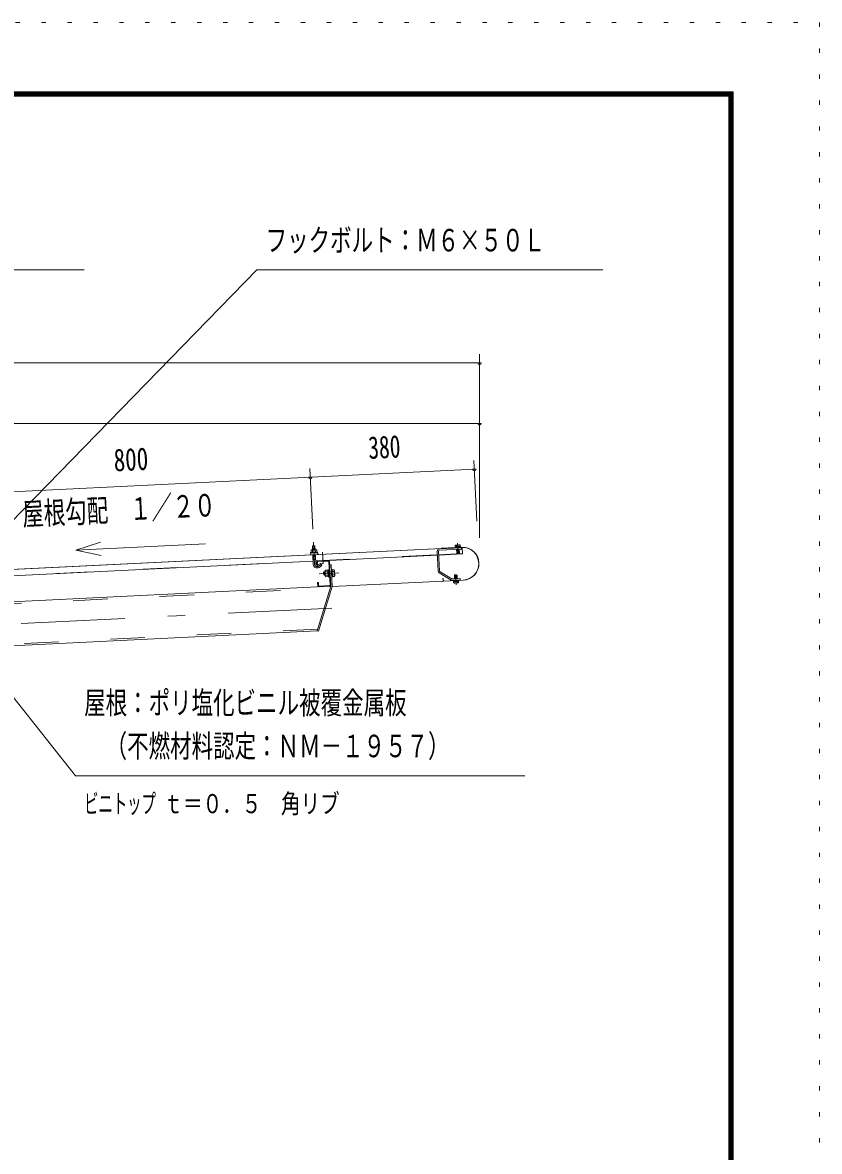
# Model space of a CAD drawing. Units: millimetres, scale not verified. Extents: x -35377 to 35394, y -16800 to 16800.
# Drawn here: x 28018 to 35394, y 6356 to 16800 of the extents above; entities that cross this region are included whole.
import ezdxf
from ezdxf.enums import TextEntityAlignment as Align

# ---------------------------------------------------------------- set-up
doc = ezdxf.new("R2010")
doc.units = ezdxf.units.MM
doc.header["$LTSCALE"] = 80
for name, pattern in [('USER2', [10, 4, -6]), ('USER3', [24, 12, -5, 2, -5]), ('USER4', [3, 0.5, -2.5])]:
    doc.linetypes.add(name, pattern=pattern)
for name, color, linetype, lineweight in [('0-6_2-02BOLD', 7, 'Continuous', 18), ('0-7_2-12HIDDEN', 3, 'USER2', 18), ('0-8_2-22CENTER', 3, 'USER3', 18), ('0-9_2-42THIN', 4, 'Continuous', 18), ('0-A_2-52DIM', 3, 'Continuous', 18), ('0-C_F-F1PAPER', 5, 'Continuous', 18), ('0-D_F-E_J_ADD', 5, 'USER4', 18)]:
    doc.layers.add(name, color=color, linetype=linetype, lineweight=lineweight)
doc.styles.add('ＭＳ ゴシック', font='')
doc.styles.get('ＭＳ ゴシック').set_extended_font_data('MS Gothic')

msp = doc.modelspace()

# ---------------------------------------------------------------- linework, layer by layer
at = {"layer": '0-6_2-02BOLD'}
for p, q in [((24045.02, 11549.19), (32087.37, 11942.53)), ((30701.01, 11956.98), (30702.72, 11921.77)), ((30701.84, 11919.71), (30702.85, 11899.25)), ((30728.78, 11900.51), (30727.79, 11920.98)), ((31865.78, 11724.15), (31856.77, 11908.42)), ((31869.56, 11909.05), (31878.57, 11724.77)), ((32035.38, 11950.4), (32034.71, 11964.37)), ((32058.46, 11951.51), (32057.78, 11965.48)), ((27535.64, 11661.85), (30707.84, 11816.99)), ((30705.02, 11874.93), (30709.33, 11786.78)), ((30707.14, 11831.83), (30731.1, 11833.01)), ((30733.31, 11787.95), (30729, 11876.1)), ((30731.83, 11818.17), (31858.49, 11873.27)), ((30847.19, 11817.4), (30752.91, 11812.78)), ((30853.9, 11811.32), (30864.39, 11597.17)), ((30871.39, 11584.71), (30860.3, 11811.64)), ((30810.03, 11717.87), (30811.58, 11685.91)), ((30843.29, 11733.54), (30820.09, 11732.4)), ((30844.02, 11718.54), (30820.83, 11717.41)), ((30844.36, 11711.54), (30852.75, 11703.94)), ((30853.14, 11695.95), (30844.75, 11703.55)), ((30903.16, 11721.43), (30883.98, 11720.5)), ((31984.67, 11642.64), (31875.49, 11707.96)), ((31882.06, 11718.94), (31991.24, 11653.63)), ((30822.3, 11687.42), (30845.48, 11688.55)), ((30846.29, 11672.39), (30854.28, 11672.78)), ((30854.4, 11669.98), (30860.8, 11670.28)), ((31911.81, 11633.18), (30883.05, 11582.84)), ((30885.44, 11690.51), (30904.63, 11691.45)), ((32096.86, 11642.23), (31916.27, 11633.4)), ((31916.38, 11631.4), (32096.96, 11640.23)), ((32039.85, 11687.09), (32015.88, 11685.94)), ((32019.69, 11616.06), (32019.01, 11630.03)), ((32042.08, 11631.13), (32042.75, 11617.16)), ((30871.38, 11584.71), (27687.99, 11429.01)), ((30743.51, 11171.56), (30871.39, 11584.69)), ((30858.29, 11590.47), (30764.02, 11585.87)), ((24199.24, 10851.5), (30743.5, 11171.56))]:
    msp.add_line(p, q, dxfattribs=at)
for points in [[(31871.27, 11873.89), (32090.21, 11884.6), (32087.28, 11944.53), (24044.93, 11551.19)], [(30689.87, 11898.61), (30688.87, 11919.08), (30692.25, 11921.25), (30737.2, 11923.46), (30740.77, 11921.62), (30741.78, 11901.15)], [(30726.7, 11922.94), (30724.98, 11958.15), (30722.88, 11960.05), (30702.91, 11959.08), (30701.01, 11956.98), (30724.98, 11958.15)], [(31876.53, 11930.22), (32079.48, 11940.14), (32080.11, 11927.36), (31877.15, 11917.43)], [(32081.99, 11946.27), (31895.42, 11937.14), (31895.51, 11935.14)], [(32065.73, 11967.88), (32026.57, 11966), (32023.18, 11963.82), (32023.85, 11949.86)], [(32036.14, 11925.21), (32037.62, 11894.45), (32061.59, 11895.6)], [(32037.62, 11894.45), (32041.8, 11890.65), (32057.78, 11891.42), (32061.59, 11895.6), (32060.12, 11926.38)], [(32065.73, 11967.88), (32069.31, 11966.04), (32069.99, 11952.06)], [(30746.83, 11806.08), (30748.17, 11778.91), (30741.76, 11778.6), (30740.44, 11805.77)], [(30749.48, 11779.65), (30775.69, 11796.53), (30788.69, 11776.37), (30762.48, 11759.47)], [(30818, 11718.26), (30810.03, 11717.87), (30804.32, 11711.58), (30805.29, 11691.61), (30811.58, 11685.91), (30819.57, 11686.3)], [(30820.09, 11732.4), (30817.55, 11727.45), (30820.02, 11677.1), (30823.03, 11672.42), (30846.21, 11673.56)], [(30851.23, 11735.1), (30843.23, 11734.71), (30846.29, 11672.39)], [(30854.4, 11669.98), (30851.08, 11737.9), (30857.48, 11738.21)], [(30884.3, 11583.07), (30874.42, 11785.08), (30861.63, 11784.46)], [(30879.97, 11671.22), (30886.38, 11671.54), (30883.05, 11739.46), (30876.66, 11739.15)], [(30883.25, 11735.49), (30902.44, 11736.43), (30905.45, 11731.75), (30907.91, 11681.41), (30905.37, 11676.45), (30886.18, 11675.51)], [(30757.31, 11591.94), (30755.98, 11619.1), (30749.58, 11618.79), (30750.91, 11591.62)], [(31912.09, 11637.2), (31911.2, 11655.17), (31909.21, 11655.08), (31910.08, 11637.1)], [(31995.73, 11652.5), (32069.35, 11656.11), (32069.98, 11643.32), (31996.36, 11639.72)], [(32007.48, 11629.47), (32008.15, 11615.5), (32011.74, 11613.65), (32050.9, 11615.54), (32054.29, 11617.72), (32053.62, 11631.68)], [(32017.42, 11653.57), (32015.88, 11685.94), (32019.69, 11690.12), (32035.67, 11690.89), (32039.85, 11687.09), (32041.4, 11654.74)], [(30884.3, 11583.07), (30755.88, 11168.23), (30743.65, 11172.02)]]:
    msp.add_lwpolyline(points, dxfattribs=at)
for points in [[(32021.94, 11949.76), (32022.25, 11943.37), (32072.2, 11945.77), (32071.89, 11952.16)], [(30747.78, 11901.45), (30748.09, 11895.06), (30684.17, 11891.92), (30683.85, 11898.31)], [(32005.27, 11635.77), (32055.21, 11638.17), (32055.52, 11631.78), (32005.57, 11629.38)]]:
    msp.add_lwpolyline(points, close=True, dxfattribs=at)
for centre, radius, start, end in [((30695.82, 11909.92), 11.5, 58.41576, 118.41576), ((30716.82, 11879.41), 42.99, 75.21205, 110.38797), ((30734.73, 11911.82), 11.5, 67.18427, 127.18427), ((31877.54, 11909.44), 20.8, 92.8, 182.8), ((31877.54, 11909.44), 8, 92.8, 182.8), ((32029.3, 11956.85), 9.27, 54.21637, 92.7478), ((32047.78, 11932.94), 34.04, 72.91869, 112.57913), ((32063.89, 11958.51), 9.26, 92.7478, 131.29404), ((32089.47, 11793.25), 153.2, 272.80002, 92.8), ((32089.47, 11793.25), 151.2, 272.80002, 90.8307), ((30688.55, 11884.13), 8, 92.79939, 272.79939), ((30753.23, 11806.4), 12.8, 92.79878, 182.79857), ((30744.49, 11886.86), 8, 272.80022, 92.8002), ((30753.23, 11806.4), 6.4, 92.79878, 182.7908), ((30847.51, 11811.01), 12.8, 2.8027, 92.8027), ((30847.51, 11811.01), 6.4, 2.8027, 92.8027), ((30743.78, 11788.47), 34.5, 182.8, 302.8), ((30743.78, 11788.47), 10.5, 182.8, 302.8), ((30829.17, 11725.34), 11.51, 182.80095, 223.52777), ((30860.58, 11704.32), 41.84, 161.77554, 203.82635), ((30894.09, 11728.5), 11.51, 322.07414, 2.80095), ((30864.9, 11704.53), 41.84, 341.77556, 23.82635), ((31885.76, 11725.12), 20, 182.80032, 239.10913), ((31885.76, 11725.12), 7.2, 182.78564, 239.09737), ((30831.37, 11680.35), 11.51, 142.07413, 182.80095), ((30857.99, 11596.86), 6.4, 272.81157, 2.8027), ((30857.99, 11596.86), 12.8, 272.81157, 2.8027), ((30896.3, 11683.53), 11.51, 2.80095, 43.52777), ((31916.08, 11637.39), 6, 182.8, 272.8), ((31916.08, 11637.39), 4, 182.8, 272.8), ((31995.34, 11660.5), 20.8, 239.11208, 272.8), ((31995.34, 11660.5), 8, 239.11549, 272.8), ((32013.58, 11623.02), 9.26, 272.7478, 311.29404), ((32029.69, 11648.6), 34.04, 252.91869, 292.57913), ((32048.16, 11624.68), 9.27, 234.21637, 272.7478), ((30763.7, 11592.25), 12.8, 182.79793, 272.80048), ((30763.7, 11592.25), 6.4, 182.7908, 272.80048)]:
    msp.add_arc(centre, radius, start, end, dxfattribs=at)
at = {"layer": '0-7_2-12HIDDEN'}
for p, q in [((27535.54, 11663.85), (30707.74, 11818.99)), ((30731.73, 11820.17), (31858.39, 11875.27)), ((31871.18, 11875.89), (32090.11, 11886.6)), ((27688.81, 11412.23), (30866.1, 11567.62)), ((30748.78, 11188.64), (24198.41, 10868.27))]:
    msp.add_line(p, q, dxfattribs=at)
at = {"layer": '0-8_2-22CENTER'}
for p, q in [((30711.2, 11994.15), (30721.32, 11787.36)), ((32050.06, 11886.63), (32045.31, 11983.7)), ((30801.05, 11795.12), (30795.84, 11901.39)), ((30755.98, 11769.56), (30795.48, 11795.01)), ((30946.64, 11708.54), (30764.86, 11699.63)), ((32032.16, 11597.84), (32027.4, 11694.9)), ((30881.32, 11381.75), (24189.31, 11054.46))]:
    msp.add_line(p, q, dxfattribs=at)
msp.add_arc((30743.78, 11788.47), 22.5, 182.8, 302.8, dxfattribs=at)
at = {"layer": '0-9_2-42THIN'}
for p, q in [((30704.73, 11921.86), (30702.9, 11959.07)), ((30722.88, 11960.05), (30724.7, 11922.85)), ((32039.34, 11925.36), (32040.97, 11891.4)), ((32058.54, 11892.25), (32056.91, 11926.22)), ((30729.09, 11832.91), (30726.99, 11876)), ((30731.47, 11825.55), (30729.1, 11832.91)), ((30818.2, 11714.27), (30806.21, 11713.67)), ((30807.38, 11689.71), (30819.37, 11690.3)), ((32020.63, 11653.72), (32018.92, 11689.29)), ((32036.5, 11690.13), (32038.21, 11654.58))]:
    msp.add_line(p, q, dxfattribs=at)
msp.add_lwpolyline([(30707.02, 11875.03), (30709.13, 11831.93), (30707.5, 11824.37)], dxfattribs=at)
at = {"layer": '0-A_2-52DIM'}
for p, q in [((30187.93, 14511.89), (27522.25, 11780.24)), ((30187.93, 14511.89), (33387.93, 14511.89)), ((32247.93, 12034.27), (32247.93, 13731.94)), ((32247.93, 13651.94), (12447.93, 13651.94)), ((32263.93, 13651.94), (32231.93, 13651.94)), ((12447.93, 13091.94), (32247.93, 13091.94)), ((32263.93, 13091.94), (32231.93, 13091.94)), ((32196.17, 12747.6), (32223.53, 12188.26)), ((32200.08, 12667.7), (24289.52, 12280.81)), ((30705.34, 12114.01), (30677.99, 12673.35)), ((32216.08, 12667.7), (32184.08, 12667.7)), ((30697.89, 12593.45), (30665.89, 12593.45)), ((28512.21, 11919.48), (29710.78, 11978.1))]:
    msp.add_line(p, q, dxfattribs=at)
for points in [[(24360.58, 11295.97), (25147.93, 14511.89), (28587.93, 14511.89)], [(28740.73, 11992.85), (28512.21, 11919.48), (28746.79, 11868.77)], [(27046.09, 11674.57), (28507.93, 9831.89), (32667.93, 9831.89)]]:
    msp.add_lwpolyline(points, dxfattribs=at)
for centre in [(32247.93, 13651.94), (32247.93, 13091.94), (32200.08, 12667.7), (30681.89, 12593.45)]:
    msp.add_arc(centre, 16, 180, 0, dxfattribs=at)
at = {"layer": '0-C_F-F1PAPER'}
for points in [[(34593.96, -16000), (-11326.04, -16000), (-11326.04, 16160), (34593.96, 16160)], [(34589.95, -15996), (-11322.04, -15996), (-11322.04, 16156), (34589.95, 16156)], [(34585.96, -15992), (34585.96, 16152), (-11318.04, 16152), (-11318.04, -15992)], [(34581.95, -15988), (-11314.04, -15988), (-11314.04, 16148), (34581.95, 16148)], [(34577.96, -15984), (34577.96, 16144), (-11310.04, 16144), (-11310.04, -15984)], [(34573.96, -15980), (-11306.04, -15980), (-11306.04, 16140), (34573.96, 16140)], [(34569.95, -15976), (34569.95, 16136), (-11302.04, 16136), (-11302.04, -15976)], [(34565.96, -15972), (-11298.04, -15972), (-11298.04, 16132), (34565.96, 16132)], [(34561.95, -15968), (-11294.04, -15968), (-11294.04, 16128), (34561.95, 16128)], [(34557.96, -15964), (-11290.04, -15964), (-11290.04, 16124), (34557.96, 16124)], [(34553.96, -15960), (34553.96, 16120), (-11286.04, 16120), (-11286.04, -15960)]]:
    msp.add_lwpolyline(points, close=True, dxfattribs=at)
at = {"layer": '0-D_F-E_J_ADD'}
msp.add_lwpolyline([(35393.96, -16800), (-12126.04, -16800), (-12126.04, 16800), (35393.96, 16800)], close=True, dxfattribs=at)

# ---------------------------------------------------------------- texts
at = {"layer": '0-A_2-52DIM', "color": 7, "style": 'ＭＳ ゴシック'}
for s, height, width, p in [('フックボルト：Ｍ６×５０Ｌ', 208.4, 0.7, (30267.93, 14620.32)), ('屋根：ポリ塩化ビニル被覆金属板', 208.4, 0.7, (28587.93, 10340.31)), ('\u3000（不燃材料認定：ＮＭ－１９５７）', 208.4, 0.7, (28587.93, 9940.31)), ('ビニトップ ', 177.1, 0.55, (28587.93, 9431.89)), ('ｔ＝０．５\u3000角リブ', 177.1, 0.75, (29322.77, 9431.89))]:
    msp.add_text(s, height=height, dxfattribs=dict(at, width=width)).set_placement(p, align=Align.BOTTOM_LEFT)
for s, width, p in [('380', 0.7, (31225.87, 12700.14)), ('800', 0.75, (28869.89, 12584.92)), ('屋根勾配\u3000１／２０', 0.7, (28023.56, 12084.77))]:
    msp.add_text(s, height=208.4, rotation=2.8, dxfattribs=dict(at, width=width)).set_placement(p, align=Align.BOTTOM_LEFT)

doc.saveas('drawing.dxf')
